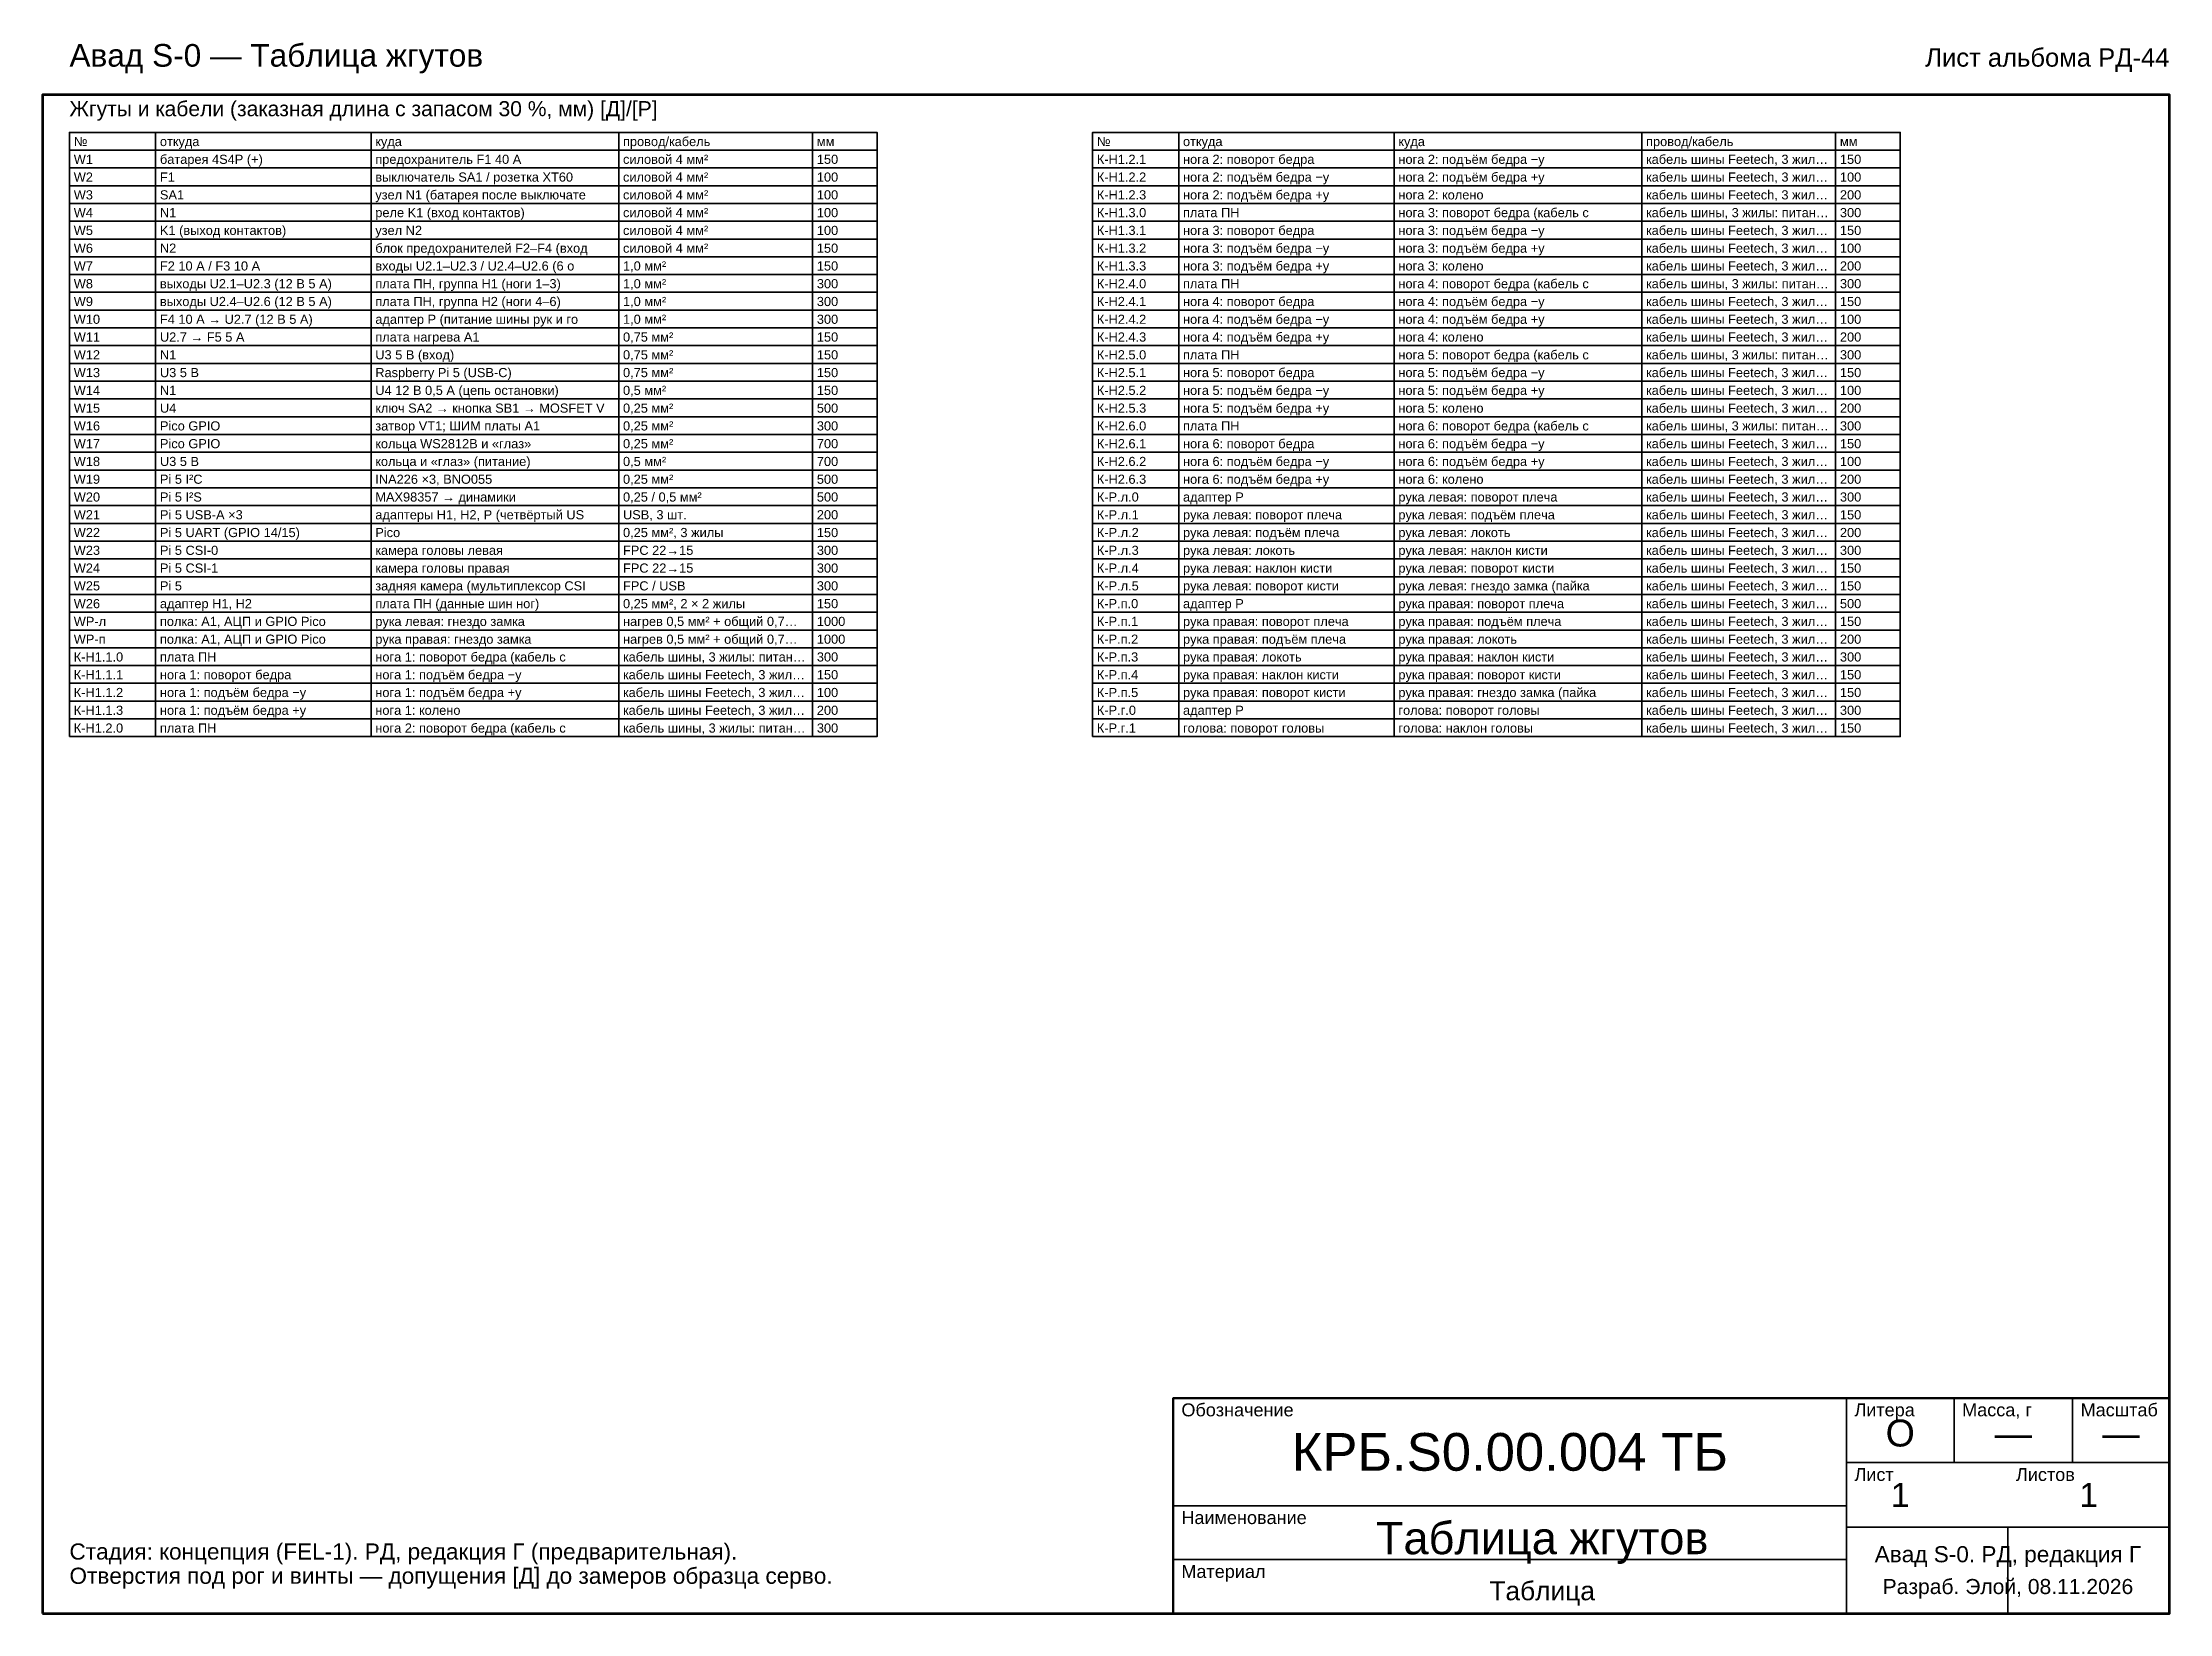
# Model space of a CAD drawing. Header units: millimetres. Extents: x 20 to 415, y 5 to 297.
import ezdxf
from ezdxf.enums import TextEntityAlignment as Align

# ---------------------------------------------------------------- set-up
doc = ezdxf.new("R2010")
doc.units = ezdxf.units.MM
for name, color, linetype, lineweight in [('РАМКА', 7, 'Continuous', 70), ('ТАБЛИЦА', 7, 'Continuous', 35), ('ТЕКСТ', 7, 'Continuous', 25)]:
    doc.layers.add(name, color=color, linetype=linetype, lineweight=lineweight)
doc.styles.add('GOST', font='arial.ttf')

msp = doc.modelspace()

# ---------------------------------------------------------------- linework, layer by layer
at = {"layer": 'РАМКА', "lineweight": 70}
msp.add_lwpolyline([(20, 5), (415, 5), (415, 287), (20, 287), (20, 5)], dxfattribs=at)
at = {"layer": 'ТАБЛИЦА'}
for p, q in [((25, 276.7), (175, 276.7)), ((41, 280), (41, 167.8)), ((81, 280), (81, 167.8)), ((127, 280), (127, 167.8)), ((163, 280), (163, 167.8)), ((215, 276.7), (365, 276.7)), ((231, 280), (231, 167.8)), ((271, 280), (271, 167.8)), ((317, 280), (317, 167.8)), ((353, 280), (353, 167.8)), ((25, 273.4), (175, 273.4)), ((215, 273.4), (365, 273.4)), ((25, 270.1), (175, 270.1)), ((215, 270.1), (365, 270.1)), ((25, 266.8), (175, 266.8)), ((215, 266.8), (365, 266.8)), ((25, 263.5), (175, 263.5)), ((215, 263.5), (365, 263.5)), ((25, 260.2), (175, 260.2)), ((25, 256.9), (175, 256.9)), ((215, 260.2), (365, 260.2)), ((215, 256.9), (365, 256.9)), ((25, 253.6), (175, 253.6)), ((215, 253.6), (365, 253.6)), ((25, 250.3), (175, 250.3)), ((215, 250.3), (365, 250.3)), ((25, 247), (175, 247)), ((215, 247), (365, 247)), ((25, 243.7), (175, 243.7)), ((215, 243.7), (365, 243.7)), ((25, 240.4), (175, 240.4)), ((25, 237.1), (175, 237.1)), ((215, 240.4), (365, 240.4)), ((215, 237.1), (365, 237.1)), ((25, 233.8), (175, 233.8)), ((215, 233.8), (365, 233.8)), ((25, 230.5), (175, 230.5)), ((215, 230.5), (365, 230.5)), ((25, 227.2), (175, 227.2)), ((215, 227.2), (365, 227.2)), ((25, 223.9), (175, 223.9)), ((215, 223.9), (365, 223.9)), ((25, 220.6), (175, 220.6)), ((25, 217.3), (175, 217.3)), ((215, 220.6), (365, 220.6)), ((215, 217.3), (365, 217.3)), ((25, 214), (175, 214)), ((215, 214), (365, 214)), ((25, 210.7), (175, 210.7)), ((215, 210.7), (365, 210.7)), ((25, 207.4), (175, 207.4)), ((215, 207.4), (365, 207.4)), ((25, 204.1), (175, 204.1)), ((215, 204.1), (365, 204.1)), ((25, 200.8), (175, 200.8)), ((25, 197.5), (175, 197.5)), ((215, 200.8), (365, 200.8)), ((215, 197.5), (365, 197.5)), ((25, 194.2), (175, 194.2)), ((215, 194.2), (365, 194.2)), ((25, 190.9), (175, 190.9)), ((215, 190.9), (365, 190.9)), ((25, 187.6), (175, 187.6)), ((215, 187.6), (365, 187.6)), ((25, 184.3), (175, 184.3)), ((215, 184.3), (365, 184.3)), ((25, 181), (175, 181)), ((215, 181), (365, 181)), ((25, 177.7), (175, 177.7)), ((25, 174.4), (175, 174.4)), ((215, 177.7), (365, 177.7)), ((215, 174.4), (365, 174.4)), ((25, 171.1), (175, 171.1)), ((215, 171.1), (365, 171.1)), ((355, 5), (355, 45)), ((375, 33), (375, 45)), ((397, 33), (397, 45)), ((355, 33), (415, 33)), ((230, 25), (355, 25)), ((355, 21), (415, 21)), ((385, 5), (385, 21)), ((230, 15), (355, 15))]:
    msp.add_line(p, q, dxfattribs=at)
at = {"layer": 'ТАБЛИЦА', "lineweight": 35}
for points in [[(25, 167.8), (175, 167.8), (175, 280), (25, 280), (25, 167.8)], [(215, 167.8), (365, 167.8), (365, 280), (215, 280), (215, 167.8)]]:
    msp.add_lwpolyline(points, dxfattribs=at)
at = {"layer": 'ТАБЛИЦА', "lineweight": 50}
msp.add_lwpolyline([(230, 5), (415, 5), (415, 45), (230, 45), (230, 5)], dxfattribs=at)

# ---------------------------------------------------------------- texts
at = {"layer": 'ТЕКСТ', "style": 'GOST'}
for s, height, p in [('Авад S-0 — Таблица жгутов', 4.2, (25, 292.2)), ('Жгуты и кабели (заказная длина с запасом 30 %, мм) [Д]/[Р]', 2.8, (25, 283)), ('№', 1.7, (25.8, 277.45)), ('откуда', 1.7, (41.8, 277.45)), ('куда', 1.7, (81.8, 277.45)), ('провод/кабель', 1.7, (127.8, 277.45)), ('мм', 1.7, (163.8, 277.45)), ('№', 1.7, (215.8, 277.45)), ('откуда', 1.7, (231.8, 277.45)), ('куда', 1.7, (271.8, 277.45)), ('провод/кабель', 1.7, (317.8, 277.45)), ('мм', 1.7, (353.8, 277.45)), ('W1', 1.7, (25.8, 274.15)), ('W2', 1.7, (25.8, 270.85)), ('батарея 4S4P (+)', 1.7, (41.8, 274.15)), ('F1', 1.7, (41.8, 270.85)), ('предохранитель F1 40 А', 1.7, (81.8, 274.15)), ('выключатель SA1 / розетка XT60', 1.7, (81.8, 270.85)), ('силовой 4 мм²', 1.7, (127.8, 274.15)), ('силовой 4 мм²', 1.7, (127.8, 270.85)), ('150', 1.7, (163.8, 274.15)), ('100', 1.7, (163.8, 270.85)), ('К-Н1.2.1', 1.7, (215.8, 274.15)), ('К-Н1.2.2', 1.7, (215.8, 270.85)), ('нога 2: поворот бедра', 1.7, (231.8, 274.15)), ('нога 2: подъём бедра −y', 1.7, (231.8, 270.85)), ('нога 2: подъём бедра −y', 1.7, (271.8, 274.15)), ('нога 2: подъём бедра +y', 1.7, (271.8, 270.85)), ('кабель шины Feetech, 3 жил…', 1.7, (317.8, 274.15)), ('кабель шины Feetech, 3 жил…', 1.7, (317.8, 270.85)), ('150', 1.7, (353.8, 274.15)), ('100', 1.7, (353.8, 270.85)), ('W3', 1.7, (25.8, 267.55)), ('SA1', 1.7, (41.8, 267.55)), ('узел N1 (батарея после выключате', 1.7, (81.8, 267.55)), ('силовой 4 мм²', 1.7, (127.8, 267.55)), ('100', 1.7, (163.8, 267.55)), ('К-Н1.2.3', 1.7, (215.8, 267.55)), ('нога 2: подъём бедра +y', 1.7, (231.8, 267.55)), ('нога 2: колено', 1.7, (271.8, 267.55)), ('кабель шины Feetech, 3 жил…', 1.7, (317.8, 267.55)), ('200', 1.7, (353.8, 267.55)), ('W4', 1.7, (25.8, 264.25)), ('N1', 1.7, (41.8, 264.25)), ('реле K1 (вход контактов)', 1.7, (81.8, 264.25)), ('силовой 4 мм²', 1.7, (127.8, 264.25)), ('100', 1.7, (163.8, 264.25)), ('К-Н1.3.0', 1.7, (215.8, 264.25)), ('плата ПН', 1.7, (231.8, 264.25)), ('нога 3: поворот бедра (кабель с ', 1.7, (271.8, 264.25)), ('кабель шины, 3 жилы: питан…', 1.7, (317.8, 264.25)), ('300', 1.7, (353.8, 264.25)), ('W5', 1.7, (25.8, 260.95)), ('K1 (выход контактов)', 1.7, (41.8, 260.95)), ('узел N2', 1.7, (81.8, 260.95)), ('силовой 4 мм²', 1.7, (127.8, 260.95)), ('100', 1.7, (163.8, 260.95)), ('К-Н1.3.1', 1.7, (215.8, 260.95)), ('нога 3: поворот бедра', 1.7, (231.8, 260.95)), ('нога 3: подъём бедра −y', 1.7, (271.8, 260.95)), ('кабель шины Feetech, 3 жил…', 1.7, (317.8, 260.95)), ('150', 1.7, (353.8, 260.95)), ('W6', 1.7, (25.8, 257.65)), ('N2', 1.7, (41.8, 257.65)), ('блок предохранителей F2–F4 (вход', 1.7, (81.8, 257.65)), ('силовой 4 мм²', 1.7, (127.8, 257.65)), ('150', 1.7, (163.8, 257.65)), ('К-Н1.3.2', 1.7, (215.8, 257.65)), ('нога 3: подъём бедра −y', 1.7, (231.8, 257.65)), ('нога 3: подъём бедра +y', 1.7, (271.8, 257.65)), ('кабель шины Feetech, 3 жил…', 1.7, (317.8, 257.65)), ('100', 1.7, (353.8, 257.65)), ('W7', 1.7, (25.8, 254.35)), ('выходы U2.1–U2.3 (12 В 5 А)', 1.7, (41.8, 251.05)), ('F2 10 А / F3 10 А', 1.7, (41.8, 254.35)), ('входы U2.1–U2.3 / U2.4–U2.6 (6 о', 1.7, (81.8, 254.35)), ('плата ПН, группа Н1 (ноги 1–3)', 1.7, (81.8, 251.05)), ('1,0 мм²', 1.7, (127.8, 254.35)), ('150', 1.7, (163.8, 254.35)), ('К-Н1.3.3', 1.7, (215.8, 254.35)), ('нога 3: подъём бедра +y', 1.7, (231.8, 254.35)), ('нога 3: колено', 1.7, (271.8, 254.35)), ('нога 4: поворот бедра (кабель с ', 1.7, (271.8, 251.05)), ('кабель шины Feetech, 3 жил…', 1.7, (317.8, 254.35)), ('кабель шины, 3 жилы: питан…', 1.7, (317.8, 251.05)), ('200', 1.7, (353.8, 254.35)), ('W8', 1.7, (25.8, 251.05)), ('W9', 1.7, (25.8, 247.75)), ('выходы U2.4–U2.6 (12 В 5 А)', 1.7, (41.8, 247.75)), ('плата ПН, группа Н2 (ноги 4–6)', 1.7, (81.8, 247.75)), ('1,0 мм²', 1.7, (127.8, 251.05)), ('1,0 мм²', 1.7, (127.8, 247.75)), ('300', 1.7, (163.8, 251.05)), ('300', 1.7, (163.8, 247.75)), ('К-Н2.4.0', 1.7, (215.8, 251.05)), ('К-Н2.4.1', 1.7, (215.8, 247.75)), ('плата ПН', 1.7, (231.8, 251.05)), ('нога 4: поворот бедра', 1.7, (231.8, 247.75)), ('нога 4: подъём бедра −y', 1.7, (271.8, 247.75)), ('кабель шины Feetech, 3 жил…', 1.7, (317.8, 247.75)), ('300', 1.7, (353.8, 251.05)), ('150', 1.7, (353.8, 247.75)), ('W10', 1.7, (25.8, 244.45)), ('F4 10 А → U2.7 (12 В 5 А)', 1.7, (41.8, 244.45)), ('адаптер Р (питание шины рук и го', 1.7, (81.8, 244.45)), ('1,0 мм²', 1.7, (127.8, 244.45)), ('300', 1.7, (163.8, 244.45)), ('К-Н2.4.2', 1.7, (215.8, 244.45)), ('нога 4: подъём бедра −y', 1.7, (231.8, 244.45)), ('нога 4: подъём бедра +y', 1.7, (271.8, 244.45)), ('кабель шины Feetech, 3 жил…', 1.7, (317.8, 244.45)), ('100', 1.7, (353.8, 244.45)), ('W11', 1.7, (25.8, 241.15)), ('U2.7 → F5 5 А', 1.7, (41.8, 241.15)), ('плата нагрева A1', 1.7, (81.8, 241.15)), ('0,75 мм²', 1.7, (127.8, 241.15)), ('150', 1.7, (163.8, 241.15)), ('К-Н2.4.3', 1.7, (215.8, 241.15)), ('нога 4: подъём бедра +y', 1.7, (231.8, 241.15)), ('нога 4: колено', 1.7, (271.8, 241.15)), ('кабель шины Feetech, 3 жил…', 1.7, (317.8, 241.15)), ('200', 1.7, (353.8, 241.15)), ('W12', 1.7, (25.8, 237.85)), ('N1', 1.7, (41.8, 237.85)), ('U3 5 В (вход)', 1.7, (81.8, 237.85)), ('0,75 мм²', 1.7, (127.8, 237.85)), ('150', 1.7, (163.8, 237.85)), ('К-Н2.5.0', 1.7, (215.8, 237.85)), ('плата ПН', 1.7, (231.8, 237.85)), ('нога 5: поворот бедра (кабель с ', 1.7, (271.8, 237.85)), ('кабель шины, 3 жилы: питан…', 1.7, (317.8, 237.85)), ('300', 1.7, (353.8, 237.85)), ('W13', 1.7, (25.8, 234.55)), ('U3 5 В', 1.7, (41.8, 234.55)), ('Raspberry Pi 5 (USB-C)', 1.7, (81.8, 234.55)), ('0,75 мм²', 1.7, (127.8, 234.55)), ('150', 1.7, (163.8, 234.55)), ('К-Н2.5.1', 1.7, (215.8, 234.55)), ('нога 5: поворот бедра', 1.7, (231.8, 234.55)), ('нога 5: подъём бедра −y', 1.7, (231.8, 231.25)), ('нога 5: подъём бедра −y', 1.7, (271.8, 234.55)), ('нога 5: подъём бедра +y', 1.7, (271.8, 231.25)), ('кабель шины Feetech, 3 жил…', 1.7, (317.8, 234.55)), ('кабель шины Feetech, 3 жил…', 1.7, (317.8, 231.25)), ('150', 1.7, (353.8, 234.55)), ('W14', 1.7, (25.8, 231.25)), ('W15', 1.7, (25.8, 227.95)), ('U4', 1.7, (41.8, 227.95)), ('N1', 1.7, (41.8, 231.25)), ('ключ SA2 → кнопка SB1 → MOSFET V', 1.7, (81.8, 227.95)), ('U4 12 В 0,5 А (цепь остановки)', 1.7, (81.8, 231.25)), ('0,5 мм²', 1.7, (127.8, 231.25)), ('0,25 мм²', 1.7, (127.8, 227.95)), ('500', 1.7, (163.8, 227.95)), ('150', 1.7, (163.8, 231.25)), ('К-Н2.5.2', 1.7, (215.8, 231.25)), ('К-Н2.5.3', 1.7, (215.8, 227.95)), ('нога 5: подъём бедра +y', 1.7, (231.8, 227.95)), ('нога 5: колено', 1.7, (271.8, 227.95)), ('кабель шины Feetech, 3 жил…', 1.7, (317.8, 227.95)), ('200', 1.7, (353.8, 227.95)), ('100', 1.7, (353.8, 231.25)), ('W16', 1.7, (25.8, 224.65)), ('Pico GPIO', 1.7, (41.8, 224.65)), ('затвор VT1; ШИМ платы A1', 1.7, (81.8, 224.65)), ('0,25 мм²', 1.7, (127.8, 224.65)), ('300', 1.7, (163.8, 224.65)), ('К-Н2.6.0', 1.7, (215.8, 224.65)), ('плата ПН', 1.7, (231.8, 224.65)), ('нога 6: поворот бедра (кабель с ', 1.7, (271.8, 224.65)), ('кабель шины, 3 жилы: питан…', 1.7, (317.8, 224.65)), ('300', 1.7, (353.8, 224.65)), ('W17', 1.7, (25.8, 221.35)), ('Pico GPIO', 1.7, (41.8, 221.35)), ('кольца WS2812B и «глаз»', 1.7, (81.8, 221.35)), ('0,25 мм²', 1.7, (127.8, 221.35)), ('700', 1.7, (163.8, 221.35)), ('К-Н2.6.1', 1.7, (215.8, 221.35)), ('нога 6: поворот бедра', 1.7, (231.8, 221.35)), ('нога 6: подъём бедра −y', 1.7, (271.8, 221.35)), ('кабель шины Feetech, 3 жил…', 1.7, (317.8, 221.35)), ('150', 1.7, (353.8, 221.35)), ('W18', 1.7, (25.8, 218.05)), ('U3 5 В', 1.7, (41.8, 218.05)), ('кольца и «глаз» (питание)', 1.7, (81.8, 218.05)), ('0,5 мм²', 1.7, (127.8, 218.05)), ('700', 1.7, (163.8, 218.05)), ('К-Н2.6.2', 1.7, (215.8, 218.05)), ('нога 6: подъём бедра −y', 1.7, (231.8, 218.05)), ('нога 6: подъём бедра +y', 1.7, (271.8, 218.05)), ('кабель шины Feetech, 3 жил…', 1.7, (317.8, 218.05)), ('100', 1.7, (353.8, 218.05)), ('W19', 1.7, (25.8, 214.75)), ('Pi 5 I²C', 1.7, (41.8, 214.75)), ('INA226 ×3, BNO055', 1.7, (81.8, 214.75)), ('0,25 мм²', 1.7, (127.8, 214.75)), ('500', 1.7, (163.8, 214.75)), ('К-Н2.6.3', 1.7, (215.8, 214.75)), ('нога 6: подъём бедра +y', 1.7, (231.8, 214.75)), ('нога 6: колено', 1.7, (271.8, 214.75)), ('кабель шины Feetech, 3 жил…', 1.7, (317.8, 214.75)), ('200', 1.7, (353.8, 214.75)), ('W20', 1.7, (25.8, 211.45)), ('W21', 1.7, (25.8, 208.15)), ('Pi 5 I²S', 1.7, (41.8, 211.45)), ('Pi 5 USB-A ×3', 1.7, (41.8, 208.15)), ('адаптеры Н1, Н2, Р (четвёртый US', 1.7, (81.8, 208.15)), ('MAX98357 → динамики', 1.7, (81.8, 211.45)), ('0,25 / 0,5 мм²', 1.7, (127.8, 211.45)), ('USB, 3 шт.', 1.7, (127.8, 208.15)), ('500', 1.7, (163.8, 211.45)), ('200', 1.7, (163.8, 208.15)), ('К-Р.л.0', 1.7, (215.8, 211.45)), ('К-Р.л.1', 1.7, (215.8, 208.15)), ('адаптер Р', 1.7, (231.8, 211.45)), ('рука левая: поворот плеча', 1.7, (231.8, 208.15)), ('рука левая: поворот плеча', 1.7, (271.8, 211.45)), ('рука левая: подъём плеча', 1.7, (271.8, 208.15)), ('кабель шины Feetech, 3 жил…', 1.7, (317.8, 211.45)), ('кабель шины Feetech, 3 жил…', 1.7, (317.8, 208.15)), ('300', 1.7, (353.8, 211.45)), ('150', 1.7, (353.8, 208.15)), ('W22', 1.7, (25.8, 204.85)), ('Pi 5 UART (GPIO 14/15)', 1.7, (41.8, 204.85)), ('Pico', 1.7, (81.8, 204.85)), ('0,25 мм², 3 жилы', 1.7, (127.8, 204.85)), ('150', 1.7, (163.8, 204.85)), ('К-Р.л.2', 1.7, (215.8, 204.85)), ('рука левая: подъём плеча', 1.7, (231.8, 204.85)), ('рука левая: локоть', 1.7, (271.8, 204.85)), ('кабель шины Feetech, 3 жил…', 1.7, (317.8, 204.85)), ('200', 1.7, (353.8, 204.85)), ('W23', 1.7, (25.8, 201.55)), ('Pi 5 CSI-0', 1.7, (41.8, 201.55)), ('камера головы левая', 1.7, (81.8, 201.55)), ('FPC 22→15', 1.7, (127.8, 201.55)), ('300', 1.7, (163.8, 201.55)), ('К-Р.л.3', 1.7, (215.8, 201.55)), ('рука левая: локоть', 1.7, (231.8, 201.55)), ('рука левая: наклон кисти', 1.7, (271.8, 201.55)), ('кабель шины Feetech, 3 жил…', 1.7, (317.8, 201.55)), ('300', 1.7, (353.8, 201.55)), ('W24', 1.7, (25.8, 198.25)), ('Pi 5 CSI-1', 1.7, (41.8, 198.25)), ('камера головы правая', 1.7, (81.8, 198.25)), ('FPC 22→15', 1.7, (127.8, 198.25)), ('300', 1.7, (163.8, 198.25)), ('К-Р.л.4', 1.7, (215.8, 198.25)), ('рука левая: наклон кисти', 1.7, (231.8, 198.25)), ('рука левая: поворот кисти', 1.7, (271.8, 198.25)), ('кабель шины Feetech, 3 жил…', 1.7, (317.8, 198.25)), ('150', 1.7, (353.8, 198.25)), ('W25', 1.7, (25.8, 194.95)), ('Pi 5', 1.7, (41.8, 194.95)), ('задняя камера (мультиплексор CSI', 1.7, (81.8, 194.95)), ('FPC / USB', 1.7, (127.8, 194.95)), ('300', 1.7, (163.8, 194.95)), ('К-Р.л.5', 1.7, (215.8, 194.95)), ('рука левая: поворот кисти', 1.7, (231.8, 194.95)), ('рука левая: гнездо замка (пайка ', 1.7, (271.8, 194.95)), ('кабель шины Feetech, 3 жил…', 1.7, (317.8, 194.95)), ('150', 1.7, (353.8, 194.95)), ('W26', 1.7, (25.8, 191.65)), ('WР-л', 1.7, (25.8, 188.35)), ('адаптер Н1, Н2', 1.7, (41.8, 191.65)), ('полка: A1, АЦП и GPIO Pico', 1.7, (41.8, 188.35)), ('рука левая: гнездо замка', 1.7, (81.8, 188.35)), ('плата ПН (данные шин ног)', 1.7, (81.8, 191.65)), ('0,25 мм², 2 × 2 жилы', 1.7, (127.8, 191.65)), ('нагрев 0,5 мм² + общий 0,7…', 1.7, (127.8, 188.35)), ('150', 1.7, (163.8, 191.65)), ('1000', 1.7, (163.8, 188.35)), ('К-Р.п.0', 1.7, (215.8, 191.65)), ('К-Р.п.1', 1.7, (215.8, 188.35)), ('адаптер Р', 1.7, (231.8, 191.65)), ('рука правая: поворот плеча', 1.7, (231.8, 188.35)), ('рука правая: поворот плеча', 1.7, (271.8, 191.65)), ('рука правая: подъём плеча', 1.7, (271.8, 188.35)), ('кабель шины Feetech, 3 жил…', 1.7, (317.8, 191.65)), ('кабель шины Feetech, 3 жил…', 1.7, (317.8, 188.35)), ('500', 1.7, (353.8, 191.65)), ('150', 1.7, (353.8, 188.35)), ('WР-п', 1.7, (25.8, 185.05)), ('полка: A1, АЦП и GPIO Pico', 1.7, (41.8, 185.05)), ('рука правая: гнездо замка', 1.7, (81.8, 185.05)), ('нагрев 0,5 мм² + общий 0,7…', 1.7, (127.8, 185.05)), ('1000', 1.7, (163.8, 185.05)), ('К-Р.п.2', 1.7, (215.8, 185.05)), ('рука правая: подъём плеча', 1.7, (231.8, 185.05)), ('рука правая: локоть', 1.7, (271.8, 185.05)), ('кабель шины Feetech, 3 жил…', 1.7, (317.8, 185.05)), ('200', 1.7, (353.8, 185.05)), ('К-Н1.1.0', 1.7, (25.8, 181.75)), ('плата ПН', 1.7, (41.8, 181.75)), ('нога 1: поворот бедра (кабель с ', 1.7, (81.8, 181.75)), ('кабель шины, 3 жилы: питан…', 1.7, (127.8, 181.75)), ('300', 1.7, (163.8, 181.75)), ('К-Р.п.3', 1.7, (215.8, 181.75)), ('рука правая: локоть', 1.7, (231.8, 181.75)), ('рука правая: наклон кисти', 1.7, (271.8, 181.75)), ('кабель шины Feetech, 3 жил…', 1.7, (317.8, 181.75)), ('300', 1.7, (353.8, 181.75)), ('К-Н1.1.1', 1.7, (25.8, 178.45)), ('нога 1: поворот бедра', 1.7, (41.8, 178.45)), ('нога 1: подъём бедра −y', 1.7, (81.8, 178.45)), ('кабель шины Feetech, 3 жил…', 1.7, (127.8, 178.45)), ('150', 1.7, (163.8, 178.45)), ('К-Р.п.4', 1.7, (215.8, 178.45)), ('рука правая: наклон кисти', 1.7, (231.8, 178.45)), ('рука правая: поворот кисти', 1.7, (271.8, 178.45)), ('кабель шины Feetech, 3 жил…', 1.7, (317.8, 178.45)), ('150', 1.7, (353.8, 178.45)), ('К-Н1.1.2', 1.7, (25.8, 175.15)), ('нога 1: подъём бедра −y', 1.7, (41.8, 175.15)), ('нога 1: подъём бедра +y', 1.7, (81.8, 175.15)), ('кабель шины Feetech, 3 жил…', 1.7, (127.8, 175.15)), ('100', 1.7, (163.8, 175.15)), ('К-Р.п.5', 1.7, (215.8, 175.15)), ('рука правая: поворот кисти', 1.7, (231.8, 175.15)), ('рука правая: гнездо замка (пайка', 1.7, (271.8, 175.15)), ('кабель шины Feetech, 3 жил…', 1.7, (317.8, 175.15)), ('150', 1.7, (353.8, 175.15)), ('К-Н1.1.3', 1.7, (25.8, 171.85)), ('К-Н1.2.0', 1.7, (25.8, 168.55)), ('нога 1: подъём бедра +y', 1.7, (41.8, 171.85)), ('плата ПН', 1.7, (41.8, 168.55)), ('нога 1: колено', 1.7, (81.8, 171.85)), ('нога 2: поворот бедра (кабель с ', 1.7, (81.8, 168.55)), ('кабель шины Feetech, 3 жил…', 1.7, (127.8, 171.85)), ('кабель шины, 3 жилы: питан…', 1.7, (127.8, 168.55)), ('300', 1.7, (163.8, 168.55)), ('200', 1.7, (163.8, 171.85)), ('К-Р.г.0', 1.7, (215.8, 171.85)), ('К-Р.г.1', 1.7, (215.8, 168.55)), ('адаптер Р', 1.7, (231.8, 171.85)), ('голова: поворот головы', 1.7, (231.8, 168.55)), ('голова: поворот головы', 1.7, (271.8, 171.85)), ('голова: наклон головы', 1.7, (271.8, 168.55)), ('кабель шины Feetech, 3 жил…', 1.7, (317.8, 171.85)), ('кабель шины Feetech, 3 жил…', 1.7, (317.8, 168.55)), ('300', 1.7, (353.8, 171.85)), ('150', 1.7, (353.8, 168.55)), ('Обозначение', 2.4, (231.5, 41.6)), ('Литера', 2.4, (356.5, 41.6)), ('Масса, г', 2.4, (376.5, 41.6)), ('Масштаб', 2.4, (398.5, 41.6)), ('Лист', 2.4, (356.5, 29.6)), ('Листов', 2.4, (386.5, 29.6)), ('Наименование', 2.4, (231.5, 21.6)), ('Стадия: концепция (FEL-1). РД, редакция Г (предварительная).', 3, (25, 15)), ('Отверстия под рог и винты — допущения [Д] до замеров образца серво.', 3, (25, 10.5)), ('Материал', 2.4, (231.5, 11.6))]:
    msp.add_text(s, height=height, dxfattribs=at).set_placement(p)
msp.add_text('Лист альбома РД-44', height=3.4, dxfattribs=at).set_placement((415, 292.2), align=Align.RIGHT)
for s, height, p in [('О', 5, (365, 38.5)), ('КРБ.S0.00.004 ТБ', 7, (292.5, 35)), ('—', 5, (386, 38.5)), ('—', 5, (406, 38.5)), ('1', 4.5, (365, 27)), ('1', 4.5, (400, 27)), ('Таблица жгутов', 6, (298.5, 19)), ('Авад S-0. РД, редакция Г', 3, (385, 16)), ('Таблица', 3.5, (298.5, 9.2)), ('Разраб. Элой, 08.11.2026', 2.8, (385, 10))]:
    msp.add_text(s, height=height, dxfattribs=at).set_placement(p, align=Align.MIDDLE_CENTER)

doc.saveas('drawing.dxf')
